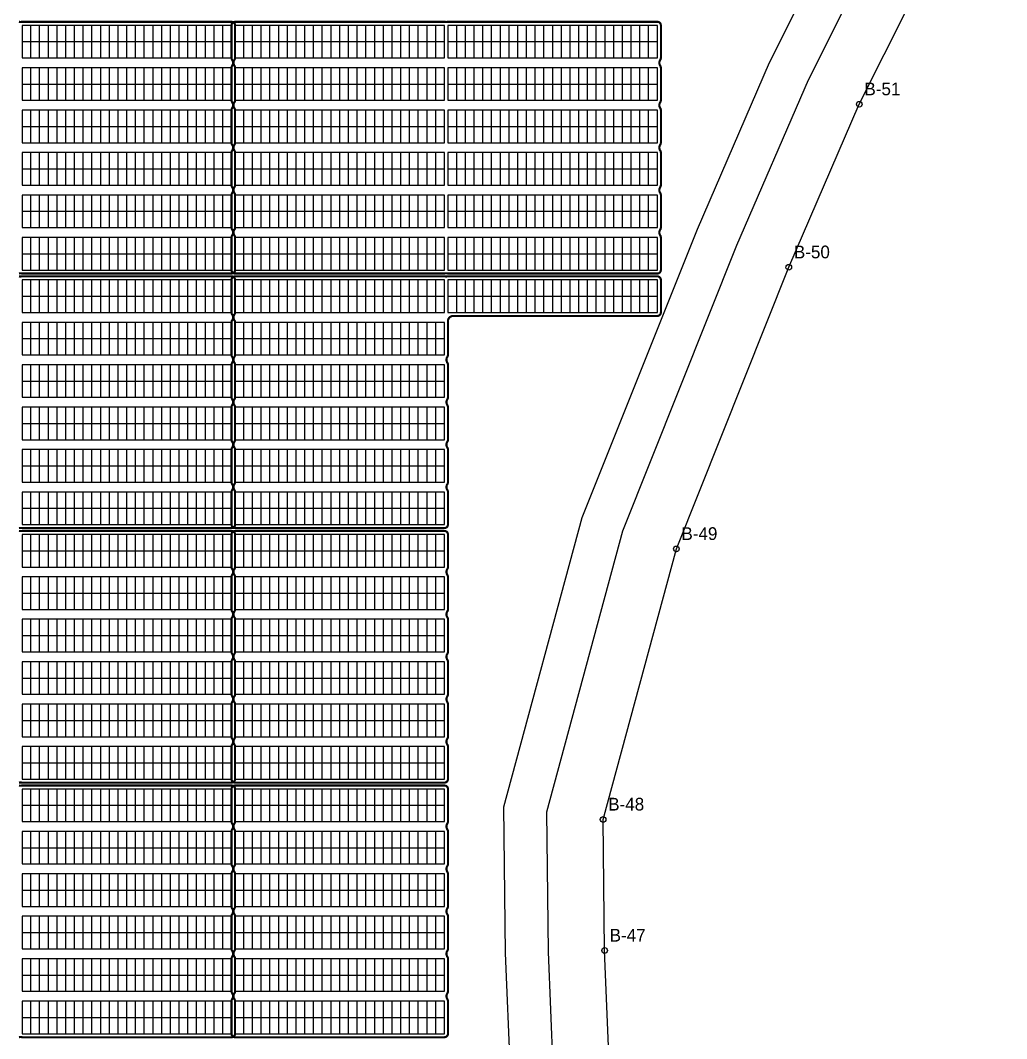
# Model space of a CAD drawing. Header units: metres. Extents: x 534950 to 535747, y 2266404 to 2267123.
# Drawn here: x 535087.8 to 535227.2, y 2266860.9 to 2267004.9 of the extents above; entities that cross this region are included whole.
import ezdxf
from ezdxf.enums import TextEntityAlignment as Align

# ---------------------------------------------------------------- set-up
doc = ezdxf.new("R2010")
doc.units = ezdxf.units.M
for name, color, linetype in [('BOUNDARY', 7, 'Continuous'), ('BOUNDARY_POINTS', 7, 'Continuous'), ('GROUP_BOUNDARY', 1, 'Continuous'), ('MODULES', 5, 'Continuous'), ('PV_TABLES', 3, 'Continuous'), ('SERVICE_ROAD', 1, 'Continuous')]:
    doc.layers.add(name, color=color, linetype=linetype)

# ---------------------------------------------------------------- blocks, each defined once
blk = doc.blocks.new('PV_TABLE_2x24')
at = {"layer": 'MODULES'}
for p, q in [((1.23333, 0), (1.23333, 4.6)), ((2.46666, 0), (2.46666, 4.6)), ((3.69999, 0), (3.69999, 4.6)), ((4.93332, 0), (4.93332, 4.6)), ((6.16665, 0), (6.16665, 4.6)), ((7.39998, 0), (7.39998, 4.6)), ((8.63331, 0), (8.63331, 4.6)), ((9.86664, 0), (9.86664, 4.6)), ((11.09997, 0), (11.09997, 4.6)), ((12.3333, 0), (12.3333, 4.6)), ((13.56663, 0), (13.56663, 4.6)), ((14.79996, 0), (14.79996, 4.6)), ((16.03329, 0), (16.03329, 4.6)), ((17.26662, 0), (17.26662, 4.6)), ((18.49995, 0), (18.49995, 4.6)), ((19.73328, 0), (19.73328, 4.6)), ((20.96661, 0), (20.96661, 4.6)), ((22.19994, 0), (22.19994, 4.6)), ((23.43327, 0), (23.43327, 4.6)), ((24.6666, 0), (24.6666, 4.6)), ((25.89993, 0), (25.89993, 4.6)), ((27.13326, 0), (27.13326, 4.6)), ((28.36659, 0), (28.36659, 4.6)), ((0, 2.3), (29.59992, 2.3))]:
    blk.add_line(p, q, dxfattribs=at)
blk.add_lwpolyline([(0, 0), (29.59992, 0), (29.59992, 4.6), (0, 4.6)], close=True, dxfattribs=at)

msp = doc.modelspace()

# ---------------------------------------------------------------- linework, layer by layer
at = {"layer": 'BOUNDARY'}
msp.add_lwpolyline([(535171.02, 2266857.58), (535170.38, 2266873.39), (535170.17, 2266891.92), (535180.52, 2266930.18), (535196.42, 2266970.01), (535206.39, 2266993.07), (535220.44, 2267021.14), (535227.21, 2267038.07), (535216.62, 2267041.46), (535216.62, 2267041.46), (535188.94, 2267048.54), (535136.41, 2267068.62), (535121.85, 2267072.27), (534989.23, 2267105.04), (534976, 2267110.42), (534950.65, 2267117.49), (534956.61, 2267067.59), (534962.66, 2267050.31), (534981.77, 2267005.52), (535001.41, 2266991.8), (535015.83, 2266977.67), (535016.97, 2266965.03), (535020.51, 2266902.35), (535022.57, 2266852.77)], dxfattribs=at)
at = {"layer": 'BOUNDARY_POINTS'}
for centre in [(535206.39, 2266993.07), (535196.42, 2266970.01), (535180.52, 2266930.18), (535170.17, 2266891.92), (535170.38, 2266873.39)]:
    msp.add_circle(centre, 0.4, dxfattribs=at)
at = {"layer": 'GROUP_BOUNDARY', "color": 5, "lineweight": 211, "true_color": 0x006ef0, "const_width": 0.3}
for points in [[(535087.58, 2267004.72), (535087.66, 2267004.71), (535087.68, 2267004.71), (535087.75, 2267004.7), (535087.83, 2267004.7), (535087.9, 2267004.71), (535087.99, 2267004.72), (535088.05, 2267004.72), (535117.62, 2267004.72), (535117.68, 2267004.72), (535117.73, 2267004.71), (535117.78, 2267004.7), (535117.83, 2267004.68), (535117.87, 2267004.66), (535117.91, 2267004.64), (535117.95, 2267004.61), (535117.99, 2267004.58), (535118.02, 2267004.54), (535118.05, 2267004.5), (535118.08, 2267004.46), (535118.1, 2267004.41), (535118.11, 2267004.37), (535118.13, 2267004.32), (535118.13, 2267004.27), (535118.14, 2267004.2), (535118.14, 2266999.64), (535118.13, 2266999.57), (535118.13, 2266999.53), (535118.11, 2266999.48), (535118.1, 2266999.43), (535118.08, 2266999.39), (535118.04, 2266999.32), (535118.03, 2266999.31), (535117.99, 2266999.24), (535117.96, 2266999.17), (535117.94, 2266999.1), (535117.93, 2266999.03), (535117.92, 2266998.96), (535117.92, 2266998.88), (535117.93, 2266998.81), (535117.94, 2266998.74), (535117.97, 2266998.67), (535117.99, 2266998.6), (535118.03, 2266998.53), (535118.08, 2266998.46), (535118.1, 2266998.41), (535118.11, 2266998.37), (535118.13, 2266998.32), (535118.13, 2266998.27), (535118.14, 2266998.2), (535118.14, 2266993.64), (535118.13, 2266993.57), (535118.13, 2266993.53), (535118.11, 2266993.48), (535118.1, 2266993.43), (535118.08, 2266993.39), (535118.04, 2266993.32), (535118.03, 2266993.31), (535117.99, 2266993.24), (535117.96, 2266993.17), (535117.94, 2266993.1), (535117.93, 2266993.03), (535117.92, 2266992.96), (535117.92, 2266992.88), (535117.93, 2266992.81), (535117.94, 2266992.74), (535117.97, 2266992.67), (535117.99, 2266992.6), (535118.03, 2266992.53), (535118.08, 2266992.46), (535118.1, 2266992.41), (535118.11, 2266992.37), (535118.13, 2266992.32), (535118.13, 2266992.27), (535118.14, 2266992.2), (535118.14, 2266987.64), (535118.13, 2266987.57), (535118.13, 2266987.53), (535118.11, 2266987.48), (535118.1, 2266987.43), (535118.08, 2266987.39), (535118.04, 2266987.32), (535118.03, 2266987.31), (535117.99, 2266987.24), (535117.96, 2266987.17), (535117.94, 2266987.1), (535117.93, 2266987.03), (535117.92, 2266986.96), (535117.92, 2266986.88), (535117.93, 2266986.81), (535117.94, 2266986.74), (535117.97, 2266986.67), (535117.99, 2266986.6), (535118.03, 2266986.53), (535118.08, 2266986.46), (535118.1, 2266986.41), (535118.11, 2266986.37), (535118.13, 2266986.32), (535118.13, 2266986.27), (535118.14, 2266986.2), (535118.14, 2266981.64), (535118.13, 2266981.57), (535118.13, 2266981.53), (535118.11, 2266981.48), (535118.1, 2266981.43), (535118.08, 2266981.39), (535118.04, 2266981.32), (535118.03, 2266981.31), (535117.99, 2266981.24), (535117.96, 2266981.17), (535117.94, 2266981.1), (535117.93, 2266981.03), (535117.92, 2266980.96), (535117.92, 2266980.88), (535117.93, 2266980.81), (535117.94, 2266980.74), (535117.97, 2266980.67), (535117.99, 2266980.6), (535118.03, 2266980.53), (535118.08, 2266980.46), (535118.1, 2266980.41), (535118.11, 2266980.37), (535118.13, 2266980.32), (535118.13, 2266980.27), (535118.14, 2266980.2), (535118.14, 2266975.64), (535118.13, 2266975.57), (535118.13, 2266975.53), (535118.11, 2266975.48), (535118.1, 2266975.43), (535118.08, 2266975.39), (535118.04, 2266975.32), (535118.03, 2266975.31), (535117.99, 2266975.24), (535117.96, 2266975.17), (535117.94, 2266975.1), (535117.93, 2266975.03), (535117.92, 2266974.96), (535117.92, 2266974.88), (535117.93, 2266974.81), (535117.94, 2266974.74), (535117.97, 2266974.67), (535117.99, 2266974.6), (535118.03, 2266974.53), (535118.08, 2266974.46), (535118.1, 2266974.41), (535118.11, 2266974.37), (535118.13, 2266974.32), (535118.13, 2266974.27), (535118.14, 2266974.2), (535118.14, 2266969.64), (535118.13, 2266969.57), (535118.13, 2266969.53), (535118.11, 2266969.48), (535118.1, 2266969.43), (535118.08, 2266969.39), (535118.05, 2266969.35), (535118.02, 2266969.31), (535117.99, 2266969.27), (535117.95, 2266969.24), (535117.91, 2266969.21), (535117.87, 2266969.18), (535117.83, 2266969.16), (535117.78, 2266969.15), (535117.73, 2266969.13), (535117.68, 2266969.13), (535117.62, 2266969.12), (535088.05, 2266969.12), (535087.99, 2266969.13), (535087.91, 2266969.14), (535087.89, 2266969.14), (535087.82, 2266969.15), (535087.75, 2266969.15), (535087.67, 2266969.14), (535087.58, 2266969.13)], [(535087.58, 2266968.72), (535087.66, 2266968.71), (535087.68, 2266968.71), (535087.75, 2266968.7), (535087.83, 2266968.7), (535087.9, 2266968.71), (535087.99, 2266968.72), (535088.05, 2266968.72), (535117.62, 2266968.72), (535117.68, 2266968.72), (535117.73, 2266968.71), (535117.78, 2266968.7), (535117.83, 2266968.68), (535117.87, 2266968.66), (535117.91, 2266968.64), (535117.95, 2266968.61), (535117.99, 2266968.58), (535118.02, 2266968.54), (535118.05, 2266968.5), (535118.08, 2266968.46), (535118.1, 2266968.41), (535118.11, 2266968.37), (535118.13, 2266968.32), (535118.13, 2266968.27), (535118.14, 2266968.2), (535118.14, 2266963.64), (535118.13, 2266963.57), (535118.13, 2266963.53), (535118.11, 2266963.48), (535118.1, 2266963.43), (535118.08, 2266963.39), (535118.04, 2266963.32), (535118.03, 2266963.31), (535117.99, 2266963.24), (535117.96, 2266963.17), (535117.94, 2266963.1), (535117.93, 2266963.03), (535117.92, 2266962.96), (535117.92, 2266962.88), (535117.93, 2266962.81), (535117.94, 2266962.74), (535117.97, 2266962.67), (535117.99, 2266962.6), (535118.03, 2266962.53), (535118.08, 2266962.46), (535118.1, 2266962.41), (535118.11, 2266962.37), (535118.13, 2266962.32), (535118.13, 2266962.27), (535118.14, 2266962.2), (535118.14, 2266957.64), (535118.13, 2266957.57), (535118.13, 2266957.53), (535118.11, 2266957.48), (535118.1, 2266957.43), (535118.08, 2266957.39), (535118.04, 2266957.32), (535118.03, 2266957.31), (535117.99, 2266957.24), (535117.96, 2266957.17), (535117.94, 2266957.1), (535117.93, 2266957.03), (535117.92, 2266956.96), (535117.92, 2266956.88), (535117.93, 2266956.81), (535117.94, 2266956.74), (535117.97, 2266956.67), (535117.99, 2266956.6), (535118.03, 2266956.53), (535118.08, 2266956.46), (535118.1, 2266956.41), (535118.11, 2266956.37), (535118.13, 2266956.32), (535118.13, 2266956.27), (535118.14, 2266956.2), (535118.14, 2266951.64), (535118.13, 2266951.57), (535118.13, 2266951.53), (535118.11, 2266951.48), (535118.1, 2266951.43), (535118.08, 2266951.39), (535118.04, 2266951.32), (535118.03, 2266951.31), (535117.99, 2266951.24), (535117.96, 2266951.17), (535117.94, 2266951.1), (535117.93, 2266951.03), (535117.92, 2266950.96), (535117.92, 2266950.88), (535117.93, 2266950.81), (535117.94, 2266950.74), (535117.97, 2266950.67), (535117.99, 2266950.6), (535118.03, 2266950.53), (535118.08, 2266950.46), (535118.1, 2266950.41), (535118.11, 2266950.37), (535118.13, 2266950.32), (535118.13, 2266950.27), (535118.14, 2266950.2), (535118.14, 2266945.64), (535118.13, 2266945.57), (535118.13, 2266945.53), (535118.11, 2266945.48), (535118.1, 2266945.43), (535118.08, 2266945.39), (535118.04, 2266945.32), (535118.03, 2266945.31), (535117.99, 2266945.24), (535117.96, 2266945.17), (535117.94, 2266945.1), (535117.93, 2266945.03), (535117.92, 2266944.96), (535117.92, 2266944.88), (535117.93, 2266944.81), (535117.94, 2266944.74), (535117.97, 2266944.67), (535117.99, 2266944.6), (535118.03, 2266944.53), (535118.08, 2266944.46), (535118.1, 2266944.41), (535118.11, 2266944.37), (535118.13, 2266944.32), (535118.13, 2266944.27), (535118.14, 2266944.2), (535118.14, 2266939.64), (535118.13, 2266939.57), (535118.13, 2266939.53), (535118.11, 2266939.48), (535118.1, 2266939.43), (535118.08, 2266939.39), (535118.04, 2266939.32), (535118.03, 2266939.31), (535117.99, 2266939.24), (535117.96, 2266939.17), (535117.94, 2266939.1), (535117.93, 2266939.03), (535117.92, 2266938.96), (535117.92, 2266938.88), (535117.93, 2266938.81), (535117.94, 2266938.74), (535117.97, 2266938.67), (535117.99, 2266938.6), (535118.03, 2266938.53), (535118.08, 2266938.46), (535118.1, 2266938.41), (535118.11, 2266938.37), (535118.13, 2266938.32), (535118.13, 2266938.27), (535118.14, 2266938.2), (535118.14, 2266933.64), (535118.13, 2266933.57), (535118.13, 2266933.53), (535118.11, 2266933.48), (535118.1, 2266933.43), (535118.08, 2266933.39), (535118.05, 2266933.35), (535118.02, 2266933.31), (535117.99, 2266933.27), (535117.95, 2266933.24), (535117.91, 2266933.21), (535117.87, 2266933.18), (535117.83, 2266933.16), (535117.78, 2266933.15), (535117.73, 2266933.13), (535117.68, 2266933.13), (535117.62, 2266933.12), (535088.05, 2266933.12), (535087.99, 2266933.13), (535087.91, 2266933.14), (535087.89, 2266933.14), (535087.82, 2266933.15), (535087.75, 2266933.15), (535087.67, 2266933.14), (535087.58, 2266933.13)], [(535087.58, 2266932.72), (535087.66, 2266932.71), (535087.68, 2266932.71), (535087.75, 2266932.7), (535087.83, 2266932.7), (535087.9, 2266932.71), (535087.99, 2266932.72), (535088.05, 2266932.72), (535117.62, 2266932.72), (535117.68, 2266932.72), (535117.73, 2266932.71), (535117.78, 2266932.7), (535117.83, 2266932.68), (535117.87, 2266932.66), (535117.91, 2266932.64), (535117.95, 2266932.61), (535117.99, 2266932.58), (535118.02, 2266932.54), (535118.05, 2266932.5), (535118.08, 2266932.46), (535118.1, 2266932.41), (535118.11, 2266932.37), (535118.13, 2266932.32), (535118.13, 2266932.27), (535118.14, 2266932.2), (535118.14, 2266927.64), (535118.13, 2266927.57), (535118.13, 2266927.53), (535118.11, 2266927.48), (535118.1, 2266927.43), (535118.08, 2266927.39), (535118.04, 2266927.32), (535118.03, 2266927.31), (535117.99, 2266927.24), (535117.96, 2266927.17), (535117.94, 2266927.1), (535117.93, 2266927.03), (535117.92, 2266926.96), (535117.92, 2266926.88), (535117.93, 2266926.81), (535117.94, 2266926.74), (535117.97, 2266926.67), (535117.99, 2266926.6), (535118.03, 2266926.53), (535118.08, 2266926.46), (535118.1, 2266926.41), (535118.11, 2266926.37), (535118.13, 2266926.32), (535118.13, 2266926.27), (535118.14, 2266926.2), (535118.14, 2266921.64), (535118.13, 2266921.57), (535118.13, 2266921.53), (535118.11, 2266921.48), (535118.1, 2266921.43), (535118.08, 2266921.39), (535118.04, 2266921.32), (535118.03, 2266921.31), (535117.99, 2266921.24), (535117.96, 2266921.17), (535117.94, 2266921.1), (535117.93, 2266921.03), (535117.92, 2266920.96), (535117.92, 2266920.88), (535117.93, 2266920.81), (535117.94, 2266920.74), (535117.97, 2266920.67), (535117.99, 2266920.6), (535118.03, 2266920.53), (535118.08, 2266920.46), (535118.1, 2266920.41), (535118.11, 2266920.37), (535118.13, 2266920.32), (535118.13, 2266920.27), (535118.14, 2266920.2), (535118.14, 2266915.64), (535118.13, 2266915.57), (535118.13, 2266915.53), (535118.11, 2266915.48), (535118.1, 2266915.43), (535118.08, 2266915.39), (535118.04, 2266915.32), (535118.03, 2266915.31), (535117.99, 2266915.24), (535117.96, 2266915.17), (535117.94, 2266915.1), (535117.93, 2266915.03), (535117.92, 2266914.96), (535117.92, 2266914.88), (535117.93, 2266914.81), (535117.94, 2266914.74), (535117.97, 2266914.67), (535117.99, 2266914.6), (535118.03, 2266914.53), (535118.08, 2266914.46), (535118.1, 2266914.41), (535118.11, 2266914.37), (535118.13, 2266914.32), (535118.13, 2266914.27), (535118.14, 2266914.2), (535118.14, 2266909.64), (535118.13, 2266909.57), (535118.13, 2266909.53), (535118.11, 2266909.48), (535118.1, 2266909.43), (535118.08, 2266909.39), (535118.04, 2266909.32), (535118.03, 2266909.31), (535117.99, 2266909.24), (535117.96, 2266909.17), (535117.94, 2266909.1), (535117.93, 2266909.03), (535117.92, 2266908.96), (535117.92, 2266908.88), (535117.93, 2266908.81), (535117.94, 2266908.74), (535117.97, 2266908.67), (535117.99, 2266908.6), (535118.03, 2266908.53), (535118.08, 2266908.46), (535118.1, 2266908.41), (535118.11, 2266908.37), (535118.13, 2266908.32), (535118.13, 2266908.27), (535118.14, 2266908.2), (535118.14, 2266903.64), (535118.13, 2266903.57), (535118.13, 2266903.53), (535118.11, 2266903.48), (535118.1, 2266903.43), (535118.08, 2266903.39), (535118.04, 2266903.32), (535118.03, 2266903.31), (535117.99, 2266903.24), (535117.96, 2266903.17), (535117.94, 2266903.1), (535117.93, 2266903.03), (535117.92, 2266902.96), (535117.92, 2266902.88), (535117.93, 2266902.81), (535117.94, 2266902.74), (535117.97, 2266902.67), (535117.99, 2266902.6), (535118.03, 2266902.53), (535118.08, 2266902.46), (535118.1, 2266902.41), (535118.11, 2266902.37), (535118.13, 2266902.32), (535118.13, 2266902.27), (535118.14, 2266902.2), (535118.14, 2266897.64), (535118.13, 2266897.57), (535118.13, 2266897.53), (535118.11, 2266897.48), (535118.1, 2266897.43), (535118.08, 2266897.39), (535118.05, 2266897.35), (535118.02, 2266897.31), (535117.99, 2266897.27), (535117.95, 2266897.24), (535117.91, 2266897.21), (535117.87, 2266897.18), (535117.83, 2266897.16), (535117.78, 2266897.15), (535117.73, 2266897.13), (535117.68, 2266897.13), (535117.62, 2266897.12), (535088.05, 2266897.12), (535087.99, 2266897.13), (535087.91, 2266897.14), (535087.89, 2266897.14), (535087.82, 2266897.15), (535087.75, 2266897.15), (535087.67, 2266897.14), (535087.58, 2266897.13)], [(535087.58, 2266896.72), (535087.66, 2266896.71), (535087.68, 2266896.71), (535087.75, 2266896.7), (535087.83, 2266896.7), (535087.9, 2266896.71), (535087.99, 2266896.72), (535088.05, 2266896.72), (535117.62, 2266896.72), (535117.68, 2266896.72), (535117.73, 2266896.71), (535117.78, 2266896.7), (535117.83, 2266896.68), (535117.87, 2266896.66), (535117.91, 2266896.64), (535117.95, 2266896.61), (535117.99, 2266896.58), (535118.02, 2266896.54), (535118.05, 2266896.5), (535118.08, 2266896.46), (535118.1, 2266896.41), (535118.11, 2266896.37), (535118.13, 2266896.32), (535118.13, 2266896.27), (535118.14, 2266896.2), (535118.14, 2266891.64), (535118.13, 2266891.57), (535118.13, 2266891.53), (535118.11, 2266891.48), (535118.1, 2266891.43), (535118.08, 2266891.39), (535118.04, 2266891.32), (535118.03, 2266891.31), (535117.99, 2266891.24), (535117.96, 2266891.17), (535117.94, 2266891.1), (535117.93, 2266891.03), (535117.92, 2266890.96), (535117.92, 2266890.88), (535117.93, 2266890.81), (535117.94, 2266890.74), (535117.97, 2266890.67), (535117.99, 2266890.6), (535118.03, 2266890.53), (535118.08, 2266890.46), (535118.1, 2266890.41), (535118.11, 2266890.37), (535118.13, 2266890.32), (535118.13, 2266890.27), (535118.14, 2266890.2), (535118.14, 2266885.64), (535118.13, 2266885.57), (535118.13, 2266885.53), (535118.11, 2266885.48), (535118.1, 2266885.43), (535118.08, 2266885.39), (535118.04, 2266885.32), (535118.03, 2266885.31), (535117.99, 2266885.24), (535117.96, 2266885.17), (535117.94, 2266885.1), (535117.93, 2266885.03), (535117.92, 2266884.96), (535117.92, 2266884.88), (535117.93, 2266884.81), (535117.94, 2266884.74), (535117.97, 2266884.67), (535117.99, 2266884.6), (535118.03, 2266884.53), (535118.08, 2266884.46), (535118.1, 2266884.41), (535118.11, 2266884.37), (535118.13, 2266884.32), (535118.13, 2266884.27), (535118.14, 2266884.2), (535118.14, 2266879.64), (535118.13, 2266879.57), (535118.13, 2266879.53), (535118.11, 2266879.48), (535118.1, 2266879.43), (535118.08, 2266879.39), (535118.04, 2266879.32), (535118.03, 2266879.31), (535117.99, 2266879.24), (535117.96, 2266879.17), (535117.94, 2266879.1), (535117.93, 2266879.03), (535117.92, 2266878.96), (535117.92, 2266878.88), (535117.93, 2266878.81), (535117.94, 2266878.74), (535117.97, 2266878.67), (535117.99, 2266878.6), (535118.03, 2266878.53), (535118.08, 2266878.46), (535118.1, 2266878.41), (535118.11, 2266878.37), (535118.13, 2266878.32), (535118.13, 2266878.27), (535118.14, 2266878.2), (535118.14, 2266873.64), (535118.13, 2266873.57), (535118.13, 2266873.53), (535118.11, 2266873.48), (535118.1, 2266873.43), (535118.08, 2266873.39), (535118.04, 2266873.32), (535118.03, 2266873.31), (535117.99, 2266873.24), (535117.96, 2266873.17), (535117.94, 2266873.1), (535117.93, 2266873.03), (535117.92, 2266872.96), (535117.92, 2266872.88), (535117.93, 2266872.81), (535117.94, 2266872.74), (535117.97, 2266872.67), (535117.99, 2266872.6), (535118.03, 2266872.53), (535118.08, 2266872.46), (535118.1, 2266872.41), (535118.11, 2266872.37), (535118.13, 2266872.32), (535118.13, 2266872.27), (535118.14, 2266872.2), (535118.14, 2266867.64), (535118.13, 2266867.57), (535118.13, 2266867.53), (535118.11, 2266867.48), (535118.1, 2266867.43), (535118.08, 2266867.39), (535118.04, 2266867.32), (535118.03, 2266867.31), (535117.99, 2266867.24), (535117.96, 2266867.17), (535117.94, 2266867.1), (535117.93, 2266867.03), (535117.92, 2266866.96), (535117.92, 2266866.88), (535117.93, 2266866.81), (535117.94, 2266866.74), (535117.97, 2266866.67), (535117.99, 2266866.6), (535118.03, 2266866.53), (535118.08, 2266866.46), (535118.1, 2266866.41), (535118.11, 2266866.37), (535118.13, 2266866.32), (535118.13, 2266866.27), (535118.14, 2266866.2), (535118.14, 2266861.64), (535118.13, 2266861.57), (535118.13, 2266861.53), (535118.11, 2266861.48), (535118.1, 2266861.43), (535118.08, 2266861.39), (535118.05, 2266861.35), (535118.02, 2266861.31), (535117.99, 2266861.27), (535117.95, 2266861.24), (535117.91, 2266861.21), (535117.87, 2266861.18), (535117.83, 2266861.16), (535117.78, 2266861.15), (535117.73, 2266861.13), (535117.68, 2266861.13), (535117.62, 2266861.12), (535088.05, 2266861.12), (535087.99, 2266861.13), (535087.91, 2266861.14), (535087.89, 2266861.14), (535087.82, 2266861.15), (535087.75, 2266861.15), (535087.67, 2266861.14), (535087.58, 2266861.13)]]:
    msp.add_lwpolyline(points, dxfattribs=at)
at = {"layer": 'GROUP_BOUNDARY', "color": 1, "lineweight": 211, "true_color": 0xdc143c, "const_width": 0.3}
for points in [[(535117.74, 2266974.54), (535117.78, 2266974.6), (535117.81, 2266974.67), (535117.83, 2266974.74), (535117.84, 2266974.81), (535117.85, 2266974.89), (535117.85, 2266974.96), (535117.84, 2266975.03), (535117.83, 2266975.11), (535117.81, 2266975.18), (535117.78, 2266975.24), (535117.74, 2266975.31), (535117.74, 2266975.32), (535117.7, 2266975.39), (535117.67, 2266975.43), (535117.66, 2266975.48), (535117.65, 2266975.53), (535117.64, 2266975.57), (535117.64, 2266975.64), (535117.64, 2266980.2), (535117.64, 2266980.27), (535117.65, 2266980.32), (535117.66, 2266980.37), (535117.67, 2266980.41), (535117.7, 2266980.46), (535117.74, 2266980.53), (535117.74, 2266980.54), (535117.78, 2266980.6), (535117.81, 2266980.67), (535117.83, 2266980.74), (535117.84, 2266980.81), (535117.85, 2266980.89), (535117.85, 2266980.96), (535117.84, 2266981.04), (535117.83, 2266981.11), (535117.81, 2266981.18), (535117.78, 2266981.25), (535117.74, 2266981.31), (535117.69, 2266981.39), (535117.67, 2266981.43), (535117.66, 2266981.48), (535117.65, 2266981.53), (535117.64, 2266981.57), (535117.64, 2266981.64), (535117.64, 2266986.2), (535117.64, 2266986.27), (535117.65, 2266986.32), (535117.66, 2266986.37), (535117.67, 2266986.41), (535117.7, 2266986.46), (535117.74, 2266986.53), (535117.74, 2266986.54), (535117.78, 2266986.6), (535117.81, 2266986.67), (535117.83, 2266986.74), (535117.84, 2266986.81), (535117.85, 2266986.89), (535117.85, 2266986.96), (535117.84, 2266987.04), (535117.83, 2266987.11), (535117.81, 2266987.18), (535117.78, 2266987.25), (535117.74, 2266987.31), (535117.69, 2266987.39), (535117.67, 2266987.43), (535117.66, 2266987.48), (535117.65, 2266987.53), (535117.64, 2266987.57), (535117.64, 2266987.64), (535117.64, 2266992.2), (535117.64, 2266992.27), (535117.65, 2266992.32), (535117.66, 2266992.37), (535117.67, 2266992.41), (535117.7, 2266992.46), (535117.74, 2266992.53), (535117.74, 2266992.54), (535117.78, 2266992.6), (535117.81, 2266992.67), (535117.83, 2266992.74), (535117.84, 2266992.81), (535117.85, 2266992.89), (535117.85, 2266992.96), (535117.84, 2266993.04), (535117.83, 2266993.11), (535117.81, 2266993.18), (535117.78, 2266993.25), (535117.74, 2266993.31), (535117.69, 2266993.39), (535117.67, 2266993.43), (535117.66, 2266993.48), (535117.65, 2266993.53), (535117.64, 2266993.57), (535117.64, 2266993.64), (535117.64, 2266998.2), (535117.64, 2266998.27), (535117.65, 2266998.32), (535117.66, 2266998.37), (535117.67, 2266998.41), (535117.7, 2266998.46), (535117.74, 2266998.53), (535117.74, 2266998.54), (535117.78, 2266998.6), (535117.81, 2266998.67), (535117.83, 2266998.74), (535117.84, 2266998.81), (535117.85, 2266998.89), (535117.85, 2266998.96), (535117.84, 2266999.04), (535117.83, 2266999.11), (535117.81, 2266999.18), (535117.78, 2266999.25), (535117.74, 2266999.31), (535117.69, 2266999.39), (535117.67, 2266999.43), (535117.66, 2266999.48), (535117.65, 2266999.53), (535117.64, 2266999.57), (535117.64, 2266999.64), (535117.64, 2267004.2), (535117.64, 2267004.27), (535117.65, 2267004.32), (535117.66, 2267004.37), (535117.67, 2267004.41), (535117.7, 2267004.46), (535117.72, 2267004.5), (535117.75, 2267004.54), (535117.78, 2267004.58), (535117.82, 2267004.61), (535117.86, 2267004.64), (535117.9, 2267004.66), (535117.94, 2267004.68), (535117.99, 2267004.7), (535118.04, 2267004.71), (535118.09, 2267004.72), (535118.15, 2267004.72), (535147.72, 2267004.72), (535147.78, 2267004.72), (535147.86, 2267004.71), (535147.88, 2267004.71), (535147.95, 2267004.7), (535148.03, 2267004.7), (535148.1, 2267004.71), (535148.19, 2267004.72), (535148.25, 2267004.72), (535177.82, 2267004.72), (535177.88, 2267004.72), (535177.93, 2267004.71), (535177.98, 2267004.7), (535178.03, 2267004.68), (535178.07, 2267004.66), (535178.11, 2267004.64), (535178.15, 2267004.61), (535178.19, 2267004.58), (535178.22, 2267004.54), (535178.25, 2267004.5), (535178.28, 2267004.46), (535178.3, 2267004.41), (535178.31, 2267004.37), (535178.32, 2267004.32), (535178.33, 2267004.27), (535178.34, 2267004.2), (535178.34, 2266999.64), (535178.33, 2266999.57), (535178.32, 2266999.53), (535178.31, 2266999.48), (535178.3, 2266999.43), (535178.28, 2266999.39), (535178.23, 2266999.32), (535178.23, 2266999.31), (535178.19, 2266999.24), (535178.16, 2266999.17), (535178.14, 2266999.1), (535178.13, 2266999.03), (535178.12, 2266998.96), (535178.12, 2266998.88), (535178.13, 2266998.81), (535178.14, 2266998.74), (535178.17, 2266998.67), (535178.19, 2266998.6), (535178.23, 2266998.53), (535178.28, 2266998.46), (535178.3, 2266998.41), (535178.31, 2266998.37), (535178.32, 2266998.32), (535178.33, 2266998.27), (535178.34, 2266998.2), (535178.34, 2266993.64), (535178.33, 2266993.57), (535178.32, 2266993.53), (535178.31, 2266993.48), (535178.3, 2266993.43), (535178.28, 2266993.39), (535178.23, 2266993.32), (535178.23, 2266993.31), (535178.19, 2266993.24), (535178.16, 2266993.17), (535178.14, 2266993.1), (535178.13, 2266993.03), (535178.12, 2266992.96), (535178.12, 2266992.88), (535178.13, 2266992.81), (535178.14, 2266992.74), (535178.17, 2266992.67), (535178.19, 2266992.6), (535178.23, 2266992.53), (535178.28, 2266992.46), (535178.3, 2266992.41), (535178.31, 2266992.37), (535178.32, 2266992.32), (535178.33, 2266992.27), (535178.34, 2266992.2), (535178.34, 2266987.64), (535178.33, 2266987.57), (535178.32, 2266987.53), (535178.31, 2266987.48), (535178.3, 2266987.43), (535178.28, 2266987.39), (535178.23, 2266987.32), (535178.23, 2266987.31), (535178.19, 2266987.24), (535178.16, 2266987.17), (535178.14, 2266987.1), (535178.13, 2266987.03), (535178.12, 2266986.96), (535178.12, 2266986.88), (535178.13, 2266986.81), (535178.14, 2266986.74), (535178.17, 2266986.67), (535178.19, 2266986.6), (535178.23, 2266986.53), (535178.28, 2266986.46), (535178.3, 2266986.41), (535178.31, 2266986.37), (535178.32, 2266986.32), (535178.33, 2266986.27), (535178.34, 2266986.2), (535178.34, 2266981.64), (535178.33, 2266981.57), (535178.32, 2266981.53), (535178.31, 2266981.48), (535178.3, 2266981.43), (535178.28, 2266981.39), (535178.23, 2266981.32), (535178.23, 2266981.31), (535178.19, 2266981.24), (535178.16, 2266981.17), (535178.14, 2266981.1), (535178.13, 2266981.03), (535178.12, 2266980.96), (535178.12, 2266980.88), (535178.13, 2266980.81), (535178.14, 2266980.74), (535178.17, 2266980.67), (535178.19, 2266980.6), (535178.23, 2266980.53), (535178.28, 2266980.46), (535178.3, 2266980.41), (535178.31, 2266980.37), (535178.32, 2266980.32), (535178.33, 2266980.27), (535178.34, 2266980.2), (535178.34, 2266975.64), (535178.33, 2266975.57), (535178.32, 2266975.53), (535178.31, 2266975.48), (535178.3, 2266975.43), (535178.28, 2266975.39), (535178.23, 2266975.32), (535178.23, 2266975.31), (535178.19, 2266975.24), (535178.16, 2266975.17), (535178.14, 2266975.1), (535178.13, 2266975.03), (535178.12, 2266974.96), (535178.12, 2266974.88), (535178.13, 2266974.81), (535178.14, 2266974.74), (535178.17, 2266974.67), (535178.19, 2266974.6), (535178.23, 2266974.53), (535178.28, 2266974.46), (535178.3, 2266974.41), (535178.31, 2266974.37), (535178.32, 2266974.32), (535178.33, 2266974.27), (535178.34, 2266974.2), (535178.34, 2266969.64), (535178.33, 2266969.57), (535178.32, 2266969.53), (535178.31, 2266969.48), (535178.3, 2266969.43), (535178.28, 2266969.39), (535178.25, 2266969.35), (535178.22, 2266969.31), (535178.19, 2266969.27), (535178.15, 2266969.24), (535178.11, 2266969.21), (535178.07, 2266969.18), (535178.03, 2266969.16), (535177.98, 2266969.15), (535177.93, 2266969.13), (535177.88, 2266969.13), (535177.82, 2266969.12), (535148.25, 2266969.12), (535148.19, 2266969.13), (535148.11, 2266969.14), (535148.09, 2266969.14), (535148.02, 2266969.15), (535147.95, 2266969.15), (535147.87, 2266969.14), (535147.78, 2266969.13), (535147.72, 2266969.12), (535118.15, 2266969.12), (535118.09, 2266969.13), (535118.04, 2266969.13), (535117.99, 2266969.15), (535117.94, 2266969.16), (535117.9, 2266969.18), (535117.86, 2266969.21), (535117.82, 2266969.24), (535117.78, 2266969.27), (535117.75, 2266969.31), (535117.72, 2266969.35), (535117.7, 2266969.39), (535117.67, 2266969.43), (535117.66, 2266969.48), (535117.65, 2266969.53), (535117.64, 2266969.57), (535117.64, 2266969.64), (535117.64, 2266974.2), (535117.64, 2266974.27), (535117.65, 2266974.32), (535117.66, 2266974.37), (535117.67, 2266974.41), (535117.7, 2266974.46), (535117.74, 2266974.53), (535117.74, 2266974.54)], [(535117.64, 2266938.27), (535117.65, 2266938.32), (535117.66, 2266938.37), (535117.67, 2266938.41), (535117.7, 2266938.46), (535117.74, 2266938.53), (535117.74, 2266938.54), (535117.78, 2266938.6), (535117.81, 2266938.67), (535117.83, 2266938.74), (535117.84, 2266938.81), (535117.85, 2266938.89), (535117.85, 2266938.96), (535117.84, 2266939.04), (535117.83, 2266939.11), (535117.81, 2266939.18), (535117.78, 2266939.25), (535117.74, 2266939.31), (535117.69, 2266939.39), (535117.67, 2266939.43), (535117.66, 2266939.48), (535117.65, 2266939.53), (535117.64, 2266939.57), (535117.64, 2266939.64), (535117.64, 2266944.2), (535117.64, 2266944.27), (535117.65, 2266944.32), (535117.66, 2266944.37), (535117.67, 2266944.41), (535117.7, 2266944.46), (535117.74, 2266944.53), (535117.74, 2266944.54), (535117.78, 2266944.6), (535117.81, 2266944.67), (535117.83, 2266944.74), (535117.84, 2266944.81), (535117.85, 2266944.89), (535117.85, 2266944.96), (535117.84, 2266945.04), (535117.83, 2266945.11), (535117.81, 2266945.18), (535117.78, 2266945.25), (535117.74, 2266945.31), (535117.69, 2266945.39), (535117.67, 2266945.43), (535117.66, 2266945.48), (535117.65, 2266945.53), (535117.64, 2266945.57), (535117.64, 2266945.64), (535117.64, 2266950.2), (535117.64, 2266950.27), (535117.65, 2266950.32), (535117.66, 2266950.37), (535117.67, 2266950.41), (535117.7, 2266950.46), (535117.74, 2266950.53), (535117.74, 2266950.54), (535117.78, 2266950.6), (535117.81, 2266950.67), (535117.83, 2266950.74), (535117.84, 2266950.81), (535117.85, 2266950.89), (535117.85, 2266950.96), (535117.84, 2266951.04), (535117.83, 2266951.11), (535117.81, 2266951.18), (535117.78, 2266951.25), (535117.74, 2266951.31), (535117.69, 2266951.39), (535117.67, 2266951.43), (535117.66, 2266951.48), (535117.65, 2266951.53), (535117.64, 2266951.57), (535117.64, 2266951.64), (535117.64, 2266956.2), (535117.64, 2266956.27), (535117.65, 2266956.32), (535117.66, 2266956.37), (535117.67, 2266956.41), (535117.7, 2266956.46), (535117.74, 2266956.53), (535117.74, 2266956.54), (535117.78, 2266956.6), (535117.81, 2266956.67), (535117.83, 2266956.74), (535117.84, 2266956.81), (535117.85, 2266956.89), (535117.85, 2266956.96), (535117.84, 2266957.04), (535117.83, 2266957.11), (535117.81, 2266957.18), (535117.78, 2266957.25), (535117.74, 2266957.31), (535117.69, 2266957.39), (535117.67, 2266957.43), (535117.66, 2266957.48), (535117.65, 2266957.53), (535117.64, 2266957.57), (535117.64, 2266957.64), (535117.64, 2266962.2), (535117.64, 2266962.27), (535117.65, 2266962.32), (535117.66, 2266962.37), (535117.67, 2266962.41), (535117.7, 2266962.46), (535117.74, 2266962.53), (535117.74, 2266962.54), (535117.78, 2266962.6), (535117.81, 2266962.67), (535117.83, 2266962.74), (535117.84, 2266962.81), (535117.85, 2266962.89), (535117.85, 2266962.96), (535117.84, 2266963.04), (535117.83, 2266963.11), (535117.81, 2266963.18), (535117.78, 2266963.25), (535117.74, 2266963.31), (535117.69, 2266963.39), (535117.67, 2266963.43), (535117.66, 2266963.48), (535117.65, 2266963.53), (535117.64, 2266963.57), (535117.64, 2266963.64), (535117.64, 2266968.2), (535117.64, 2266968.27), (535117.65, 2266968.32), (535117.66, 2266968.37), (535117.67, 2266968.41), (535117.7, 2266968.46), (535117.72, 2266968.5), (535117.75, 2266968.54), (535117.78, 2266968.58), (535117.82, 2266968.61), (535117.86, 2266968.64), (535117.9, 2266968.66), (535117.94, 2266968.68), (535117.99, 2266968.7), (535118.04, 2266968.71), (535118.09, 2266968.72), (535118.15, 2266968.72), (535147.72, 2266968.72), (535147.78, 2266968.72), (535147.86, 2266968.71), (535147.88, 2266968.71), (535147.95, 2266968.7), (535148.03, 2266968.7), (535148.1, 2266968.71), (535148.19, 2266968.72), (535148.25, 2266968.72), (535177.82, 2266968.72), (535177.88, 2266968.72), (535177.93, 2266968.71), (535177.98, 2266968.7), (535178.03, 2266968.68), (535178.07, 2266968.66), (535178.11, 2266968.64), (535178.15, 2266968.61), (535178.19, 2266968.58), (535178.22, 2266968.54), (535178.25, 2266968.5), (535178.28, 2266968.46), (535178.3, 2266968.41), (535178.31, 2266968.37), (535178.32, 2266968.32), (535178.33, 2266968.27), (535178.34, 2266968.2), (535178.34, 2266963.64), (535178.33, 2266963.57), (535178.32, 2266963.53), (535178.31, 2266963.48), (535178.3, 2266963.43), (535178.28, 2266963.39), (535178.25, 2266963.35), (535178.22, 2266963.31), (535178.19, 2266963.27), (535178.15, 2266963.24), (535178.11, 2266963.21), (535178.07, 2266963.18), (535178.03, 2266963.16), (535177.98, 2266963.15), (535177.93, 2266963.13), (535177.88, 2266963.13), (535177.82, 2266963.12), (535148.98, 2266963.12), (535148.9, 2266963.12), (535148.82, 2266963.11), (535148.75, 2266963.09), (535148.68, 2266963.06), (535148.61, 2266963.03), (535148.55, 2266962.99), (535148.49, 2266962.94), (535148.43, 2266962.89), (535148.38, 2266962.83), (535148.34, 2266962.77), (535148.3, 2266962.71), (535148.27, 2266962.64), (535148.25, 2266962.56), (535148.23, 2266962.49), (535148.23, 2266962.41), (535148.23, 2266962.34), (535148.23, 2266962.28), (535148.24, 2266962.2), (535148.24, 2266957.64), (535148.23, 2266957.57), (535148.23, 2266957.53), (535148.21, 2266957.48), (535148.2, 2266957.43), (535148.18, 2266957.39), (535148.14, 2266957.32), (535148.13, 2266957.31), (535148.09, 2266957.24), (535148.06, 2266957.17), (535148.04, 2266957.1), (535148.03, 2266957.03), (535148.02, 2266956.96), (535148.02, 2266956.88), (535148.03, 2266956.81), (535148.04, 2266956.74), (535148.07, 2266956.67), (535148.09, 2266956.6), (535148.13, 2266956.53), (535148.18, 2266956.46), (535148.2, 2266956.41), (535148.21, 2266956.37), (535148.23, 2266956.32), (535148.23, 2266956.27), (535148.24, 2266956.2), (535148.24, 2266951.64), (535148.23, 2266951.57), (535148.23, 2266951.53), (535148.21, 2266951.48), (535148.2, 2266951.43), (535148.18, 2266951.39), (535148.14, 2266951.32), (535148.13, 2266951.31), (535148.09, 2266951.24), (535148.06, 2266951.17), (535148.04, 2266951.1), (535148.03, 2266951.03), (535148.02, 2266950.96), (535148.02, 2266950.88), (535148.03, 2266950.81), (535148.04, 2266950.74), (535148.07, 2266950.67), (535148.09, 2266950.6), (535148.13, 2266950.53), (535148.18, 2266950.46), (535148.2, 2266950.41), (535148.21, 2266950.37), (535148.23, 2266950.32), (535148.23, 2266950.27), (535148.24, 2266950.2), (535148.24, 2266945.64), (535148.23, 2266945.57), (535148.23, 2266945.53), (535148.21, 2266945.48), (535148.2, 2266945.43), (535148.18, 2266945.39), (535148.14, 2266945.32), (535148.13, 2266945.31), (535148.09, 2266945.24), (535148.06, 2266945.17), (535148.04, 2266945.1), (535148.03, 2266945.03), (535148.02, 2266944.96), (535148.02, 2266944.88), (535148.03, 2266944.81), (535148.04, 2266944.74), (535148.07, 2266944.67), (535148.09, 2266944.6), (535148.13, 2266944.53), (535148.18, 2266944.46), (535148.2, 2266944.41), (535148.21, 2266944.37), (535148.23, 2266944.32), (535148.23, 2266944.27), (535148.24, 2266944.2), (535148.24, 2266939.64), (535148.23, 2266939.57), (535148.23, 2266939.53), (535148.21, 2266939.48), (535148.2, 2266939.43), (535148.18, 2266939.39), (535148.14, 2266939.32), (535148.13, 2266939.31), (535148.09, 2266939.24), (535148.06, 2266939.17), (535148.04, 2266939.1), (535148.03, 2266939.03), (535148.02, 2266938.96), (535148.02, 2266938.88), (535148.03, 2266938.81), (535148.04, 2266938.74), (535148.07, 2266938.67), (535148.09, 2266938.6), (535148.13, 2266938.53), (535148.18, 2266938.46), (535148.2, 2266938.41), (535148.21, 2266938.37), (535148.23, 2266938.32), (535148.23, 2266938.27), (535148.24, 2266938.2), (535148.24, 2266933.64), (535148.23, 2266933.57), (535148.23, 2266933.53), (535148.21, 2266933.48), (535148.2, 2266933.43), (535148.18, 2266933.39), (535148.15, 2266933.35), (535148.12, 2266933.31), (535148.09, 2266933.27), (535148.05, 2266933.24), (535148.01, 2266933.21), (535147.97, 2266933.18), (535147.93, 2266933.16), (535147.88, 2266933.15), (535147.83, 2266933.13), (535147.78, 2266933.13), (535147.72, 2266933.12), (535118.15, 2266933.12), (535118.09, 2266933.13), (535118.04, 2266933.13), (535117.99, 2266933.15), (535117.94, 2266933.16), (535117.9, 2266933.18), (535117.86, 2266933.21), (535117.82, 2266933.24), (535117.78, 2266933.27), (535117.75, 2266933.31), (535117.72, 2266933.35), (535117.7, 2266933.39), (535117.67, 2266933.43), (535117.66, 2266933.48), (535117.65, 2266933.53), (535117.64, 2266933.57), (535117.64, 2266933.64), (535117.64, 2266938.2), (535117.64, 2266938.27)], [(535117.64, 2266902.27), (535117.65, 2266902.32), (535117.66, 2266902.37), (535117.67, 2266902.41), (535117.7, 2266902.46), (535117.74, 2266902.53), (535117.74, 2266902.54), (535117.78, 2266902.6), (535117.81, 2266902.67), (535117.83, 2266902.74), (535117.84, 2266902.81), (535117.85, 2266902.89), (535117.85, 2266902.96), (535117.84, 2266903.04), (535117.83, 2266903.11), (535117.81, 2266903.18), (535117.78, 2266903.25), (535117.74, 2266903.31), (535117.69, 2266903.39), (535117.67, 2266903.43), (535117.66, 2266903.48), (535117.65, 2266903.53), (535117.64, 2266903.57), (535117.64, 2266903.64), (535117.64, 2266908.2), (535117.64, 2266908.27), (535117.65, 2266908.32), (535117.66, 2266908.37), (535117.67, 2266908.41), (535117.7, 2266908.46), (535117.74, 2266908.53), (535117.74, 2266908.54), (535117.78, 2266908.6), (535117.81, 2266908.67), (535117.83, 2266908.74), (535117.84, 2266908.81), (535117.85, 2266908.89), (535117.85, 2266908.96), (535117.84, 2266909.04), (535117.83, 2266909.11), (535117.81, 2266909.18), (535117.78, 2266909.25), (535117.74, 2266909.31), (535117.69, 2266909.39), (535117.67, 2266909.43), (535117.66, 2266909.48), (535117.65, 2266909.53), (535117.64, 2266909.57), (535117.64, 2266909.64), (535117.64, 2266914.2), (535117.64, 2266914.27), (535117.65, 2266914.32), (535117.66, 2266914.37), (535117.67, 2266914.41), (535117.7, 2266914.46), (535117.74, 2266914.53), (535117.74, 2266914.54), (535117.78, 2266914.6), (535117.81, 2266914.67), (535117.83, 2266914.74), (535117.84, 2266914.81), (535117.85, 2266914.89), (535117.85, 2266914.96), (535117.84, 2266915.04), (535117.83, 2266915.11), (535117.81, 2266915.18), (535117.78, 2266915.25), (535117.74, 2266915.31), (535117.69, 2266915.39), (535117.67, 2266915.43), (535117.66, 2266915.48), (535117.65, 2266915.53), (535117.64, 2266915.57), (535117.64, 2266915.64), (535117.64, 2266920.2), (535117.64, 2266920.27), (535117.65, 2266920.32), (535117.66, 2266920.37), (535117.67, 2266920.41), (535117.7, 2266920.46), (535117.74, 2266920.53), (535117.74, 2266920.54), (535117.78, 2266920.6), (535117.81, 2266920.67), (535117.83, 2266920.74), (535117.84, 2266920.81), (535117.85, 2266920.89), (535117.85, 2266920.96), (535117.84, 2266921.04), (535117.83, 2266921.11), (535117.81, 2266921.18), (535117.78, 2266921.25), (535117.74, 2266921.31), (535117.69, 2266921.39), (535117.67, 2266921.43), (535117.66, 2266921.48), (535117.65, 2266921.53), (535117.64, 2266921.57), (535117.64, 2266921.64), (535117.64, 2266926.2), (535117.64, 2266926.27), (535117.65, 2266926.32), (535117.66, 2266926.37), (535117.67, 2266926.41), (535117.7, 2266926.46), (535117.74, 2266926.53), (535117.74, 2266926.54), (535117.78, 2266926.6), (535117.81, 2266926.67), (535117.83, 2266926.74), (535117.84, 2266926.81), (535117.85, 2266926.89), (535117.85, 2266926.96), (535117.84, 2266927.04), (535117.83, 2266927.11), (535117.81, 2266927.18), (535117.78, 2266927.25), (535117.74, 2266927.31), (535117.69, 2266927.39), (535117.67, 2266927.43), (535117.66, 2266927.48), (535117.65, 2266927.53), (535117.64, 2266927.57), (535117.64, 2266927.64), (535117.64, 2266932.2), (535117.64, 2266932.27), (535117.65, 2266932.32), (535117.66, 2266932.37), (535117.67, 2266932.41), (535117.7, 2266932.46), (535117.72, 2266932.5), (535117.75, 2266932.54), (535117.78, 2266932.58), (535117.82, 2266932.61), (535117.86, 2266932.64), (535117.9, 2266932.66), (535117.94, 2266932.68), (535117.99, 2266932.7), (535118.04, 2266932.71), (535118.09, 2266932.72), (535118.15, 2266932.72), (535147.72, 2266932.72), (535147.78, 2266932.72), (535147.83, 2266932.71), (535147.88, 2266932.7), (535147.93, 2266932.68), (535147.97, 2266932.66), (535148.01, 2266932.64), (535148.05, 2266932.61), (535148.09, 2266932.58), (535148.12, 2266932.54), (535148.15, 2266932.5), (535148.18, 2266932.46), (535148.2, 2266932.41), (535148.21, 2266932.37), (535148.23, 2266932.32), (535148.23, 2266932.27), (535148.24, 2266932.2), (535148.24, 2266927.64), (535148.23, 2266927.57), (535148.23, 2266927.53), (535148.21, 2266927.48), (535148.2, 2266927.43), (535148.18, 2266927.39), (535148.14, 2266927.32), (535148.13, 2266927.31), (535148.09, 2266927.24), (535148.06, 2266927.17), (535148.04, 2266927.1), (535148.03, 2266927.03), (535148.02, 2266926.96), (535148.02, 2266926.88), (535148.03, 2266926.81), (535148.04, 2266926.74), (535148.07, 2266926.67), (535148.09, 2266926.6), (535148.13, 2266926.53), (535148.18, 2266926.46), (535148.2, 2266926.41), (535148.21, 2266926.37), (535148.23, 2266926.32), (535148.23, 2266926.27), (535148.24, 2266926.2), (535148.24, 2266921.64), (535148.23, 2266921.57), (535148.23, 2266921.53), (535148.21, 2266921.48), (535148.2, 2266921.43), (535148.18, 2266921.39), (535148.14, 2266921.32), (535148.13, 2266921.31), (535148.09, 2266921.24), (535148.06, 2266921.17), (535148.04, 2266921.1), (535148.03, 2266921.03), (535148.02, 2266920.96), (535148.02, 2266920.88), (535148.03, 2266920.81), (535148.04, 2266920.74), (535148.07, 2266920.67), (535148.09, 2266920.6), (535148.13, 2266920.53), (535148.18, 2266920.46), (535148.2, 2266920.41), (535148.21, 2266920.37), (535148.23, 2266920.32), (535148.23, 2266920.27), (535148.24, 2266920.2), (535148.24, 2266915.64), (535148.23, 2266915.57), (535148.23, 2266915.53), (535148.21, 2266915.48), (535148.2, 2266915.43), (535148.18, 2266915.39), (535148.14, 2266915.32), (535148.13, 2266915.31), (535148.09, 2266915.24), (535148.06, 2266915.17), (535148.04, 2266915.1), (535148.03, 2266915.03), (535148.02, 2266914.96), (535148.02, 2266914.88), (535148.03, 2266914.81), (535148.04, 2266914.74), (535148.07, 2266914.67), (535148.09, 2266914.6), (535148.13, 2266914.53), (535148.18, 2266914.46), (535148.2, 2266914.41), (535148.21, 2266914.37), (535148.23, 2266914.32), (535148.23, 2266914.27), (535148.24, 2266914.2), (535148.24, 2266909.64), (535148.23, 2266909.57), (535148.23, 2266909.53), (535148.21, 2266909.48), (535148.2, 2266909.43), (535148.18, 2266909.39), (535148.14, 2266909.32), (535148.13, 2266909.31), (535148.09, 2266909.24), (535148.06, 2266909.17), (535148.04, 2266909.1), (535148.03, 2266909.03), (535148.02, 2266908.96), (535148.02, 2266908.88), (535148.03, 2266908.81), (535148.04, 2266908.74), (535148.07, 2266908.67), (535148.09, 2266908.6), (535148.13, 2266908.53), (535148.18, 2266908.46), (535148.2, 2266908.41), (535148.21, 2266908.37), (535148.23, 2266908.32), (535148.23, 2266908.27), (535148.24, 2266908.2), (535148.24, 2266903.64), (535148.23, 2266903.57), (535148.23, 2266903.53), (535148.21, 2266903.48), (535148.2, 2266903.43), (535148.18, 2266903.39), (535148.14, 2266903.32), (535148.13, 2266903.31), (535148.09, 2266903.24), (535148.06, 2266903.17), (535148.04, 2266903.1), (535148.03, 2266903.03), (535148.02, 2266902.96), (535148.02, 2266902.88), (535148.03, 2266902.81), (535148.04, 2266902.74), (535148.07, 2266902.67), (535148.09, 2266902.6), (535148.13, 2266902.53), (535148.18, 2266902.46), (535148.2, 2266902.41), (535148.21, 2266902.37), (535148.23, 2266902.32), (535148.23, 2266902.27), (535148.24, 2266902.2), (535148.24, 2266897.64), (535148.23, 2266897.57), (535148.23, 2266897.53), (535148.21, 2266897.48), (535148.2, 2266897.43), (535148.18, 2266897.39), (535148.15, 2266897.35), (535148.12, 2266897.31), (535148.09, 2266897.27), (535148.05, 2266897.24), (535148.01, 2266897.21), (535147.97, 2266897.18), (535147.93, 2266897.16), (535147.88, 2266897.15), (535147.83, 2266897.13), (535147.78, 2266897.13), (535147.72, 2266897.12), (535118.15, 2266897.12), (535118.09, 2266897.13), (535118.04, 2266897.13), (535117.99, 2266897.15), (535117.94, 2266897.16), (535117.9, 2266897.18), (535117.86, 2266897.21), (535117.82, 2266897.24), (535117.78, 2266897.27), (535117.75, 2266897.31), (535117.72, 2266897.35), (535117.7, 2266897.39), (535117.67, 2266897.43), (535117.66, 2266897.48), (535117.65, 2266897.53), (535117.64, 2266897.57), (535117.64, 2266897.64), (535117.64, 2266902.2), (535117.64, 2266902.27)], [(535117.64, 2266866.27), (535117.65, 2266866.32), (535117.66, 2266866.37), (535117.67, 2266866.41), (535117.7, 2266866.46), (535117.74, 2266866.53), (535117.74, 2266866.54), (535117.78, 2266866.6), (535117.81, 2266866.67), (535117.83, 2266866.74), (535117.84, 2266866.81), (535117.85, 2266866.89), (535117.85, 2266866.96), (535117.84, 2266867.04), (535117.83, 2266867.11), (535117.81, 2266867.18), (535117.78, 2266867.25), (535117.74, 2266867.31), (535117.69, 2266867.39), (535117.67, 2266867.43), (535117.66, 2266867.48), (535117.65, 2266867.53), (535117.64, 2266867.57), (535117.64, 2266867.64), (535117.64, 2266872.2), (535117.64, 2266872.27), (535117.65, 2266872.32), (535117.66, 2266872.37), (535117.67, 2266872.41), (535117.7, 2266872.46), (535117.74, 2266872.53), (535117.74, 2266872.54), (535117.78, 2266872.6), (535117.81, 2266872.67), (535117.83, 2266872.74), (535117.84, 2266872.81), (535117.85, 2266872.89), (535117.85, 2266872.96), (535117.84, 2266873.04), (535117.83, 2266873.11), (535117.81, 2266873.18), (535117.78, 2266873.25), (535117.74, 2266873.31), (535117.69, 2266873.39), (535117.67, 2266873.43), (535117.66, 2266873.48), (535117.65, 2266873.53), (535117.64, 2266873.57), (535117.64, 2266873.64), (535117.64, 2266878.2), (535117.64, 2266878.27), (535117.65, 2266878.32), (535117.66, 2266878.37), (535117.67, 2266878.41), (535117.7, 2266878.46), (535117.74, 2266878.53), (535117.74, 2266878.54), (535117.78, 2266878.6), (535117.81, 2266878.67), (535117.83, 2266878.74), (535117.84, 2266878.81), (535117.85, 2266878.89), (535117.85, 2266878.96), (535117.84, 2266879.04), (535117.83, 2266879.11), (535117.81, 2266879.18), (535117.78, 2266879.25), (535117.74, 2266879.31), (535117.69, 2266879.39), (535117.67, 2266879.43), (535117.66, 2266879.48), (535117.65, 2266879.53), (535117.64, 2266879.57), (535117.64, 2266879.64), (535117.64, 2266884.2), (535117.64, 2266884.27), (535117.65, 2266884.32), (535117.66, 2266884.37), (535117.67, 2266884.41), (535117.7, 2266884.46), (535117.74, 2266884.53), (535117.74, 2266884.54), (535117.78, 2266884.6), (535117.81, 2266884.67), (535117.83, 2266884.74), (535117.84, 2266884.81), (535117.85, 2266884.89), (535117.85, 2266884.96), (535117.84, 2266885.04), (535117.83, 2266885.11), (535117.81, 2266885.18), (535117.78, 2266885.25), (535117.74, 2266885.31), (535117.69, 2266885.39), (535117.67, 2266885.43), (535117.66, 2266885.48), (535117.65, 2266885.53), (535117.64, 2266885.57), (535117.64, 2266885.64), (535117.64, 2266890.2), (535117.64, 2266890.27), (535117.65, 2266890.32), (535117.66, 2266890.37), (535117.67, 2266890.41), (535117.7, 2266890.46), (535117.74, 2266890.53), (535117.74, 2266890.54), (535117.78, 2266890.6), (535117.81, 2266890.67), (535117.83, 2266890.74), (535117.84, 2266890.81), (535117.85, 2266890.89), (535117.85, 2266890.96), (535117.84, 2266891.04), (535117.83, 2266891.11), (535117.81, 2266891.18), (535117.78, 2266891.25), (535117.74, 2266891.31), (535117.69, 2266891.39), (535117.67, 2266891.43), (535117.66, 2266891.48), (535117.65, 2266891.53), (535117.64, 2266891.57), (535117.64, 2266891.64), (535117.64, 2266896.2), (535117.64, 2266896.27), (535117.65, 2266896.32), (535117.66, 2266896.37), (535117.67, 2266896.41), (535117.7, 2266896.46), (535117.72, 2266896.5), (535117.75, 2266896.54), (535117.78, 2266896.58), (535117.82, 2266896.61), (535117.86, 2266896.64), (535117.9, 2266896.66), (535117.94, 2266896.68), (535117.99, 2266896.7), (535118.04, 2266896.71), (535118.09, 2266896.72), (535118.15, 2266896.72), (535147.72, 2266896.72), (535147.78, 2266896.72), (535147.83, 2266896.71), (535147.88, 2266896.7), (535147.93, 2266896.68), (535147.97, 2266896.66), (535148.01, 2266896.64), (535148.05, 2266896.61), (535148.09, 2266896.58), (535148.12, 2266896.54), (535148.15, 2266896.5), (535148.18, 2266896.46), (535148.2, 2266896.41), (535148.21, 2266896.37), (535148.23, 2266896.32), (535148.23, 2266896.27), (535148.24, 2266896.2), (535148.24, 2266891.64), (535148.23, 2266891.57), (535148.23, 2266891.53), (535148.21, 2266891.48), (535148.2, 2266891.43), (535148.18, 2266891.39), (535148.14, 2266891.32), (535148.13, 2266891.31), (535148.09, 2266891.24), (535148.06, 2266891.17), (535148.04, 2266891.1), (535148.03, 2266891.03), (535148.02, 2266890.96), (535148.02, 2266890.88), (535148.03, 2266890.81), (535148.04, 2266890.74), (535148.07, 2266890.67), (535148.09, 2266890.6), (535148.13, 2266890.53), (535148.18, 2266890.46), (535148.2, 2266890.41), (535148.21, 2266890.37), (535148.23, 2266890.32), (535148.23, 2266890.27), (535148.24, 2266890.2), (535148.24, 2266885.64), (535148.23, 2266885.57), (535148.23, 2266885.53), (535148.21, 2266885.48), (535148.2, 2266885.43), (535148.18, 2266885.39), (535148.14, 2266885.32), (535148.13, 2266885.31), (535148.09, 2266885.24), (535148.06, 2266885.17), (535148.04, 2266885.1), (535148.03, 2266885.03), (535148.02, 2266884.96), (535148.02, 2266884.88), (535148.03, 2266884.81), (535148.04, 2266884.74), (535148.07, 2266884.67), (535148.09, 2266884.6), (535148.13, 2266884.53), (535148.18, 2266884.46), (535148.2, 2266884.41), (535148.21, 2266884.37), (535148.23, 2266884.32), (535148.23, 2266884.27), (535148.24, 2266884.2), (535148.24, 2266879.64), (535148.23, 2266879.57), (535148.23, 2266879.53), (535148.21, 2266879.48), (535148.2, 2266879.43), (535148.18, 2266879.39), (535148.14, 2266879.32), (535148.13, 2266879.31), (535148.09, 2266879.24), (535148.06, 2266879.17), (535148.04, 2266879.1), (535148.03, 2266879.03), (535148.02, 2266878.96), (535148.02, 2266878.88), (535148.03, 2266878.81), (535148.04, 2266878.74), (535148.07, 2266878.67), (535148.09, 2266878.6), (535148.13, 2266878.53), (535148.18, 2266878.46), (535148.2, 2266878.41), (535148.21, 2266878.37), (535148.23, 2266878.32), (535148.23, 2266878.27), (535148.24, 2266878.2), (535148.24, 2266873.64), (535148.23, 2266873.57), (535148.23, 2266873.53), (535148.21, 2266873.48), (535148.2, 2266873.43), (535148.18, 2266873.39), (535148.14, 2266873.32), (535148.13, 2266873.31), (535148.09, 2266873.24), (535148.06, 2266873.17), (535148.04, 2266873.1), (535148.03, 2266873.03), (535148.02, 2266872.96), (535148.02, 2266872.88), (535148.03, 2266872.81), (535148.04, 2266872.74), (535148.07, 2266872.67), (535148.09, 2266872.6), (535148.13, 2266872.53), (535148.18, 2266872.46), (535148.2, 2266872.41), (535148.21, 2266872.37), (535148.23, 2266872.32), (535148.23, 2266872.27), (535148.24, 2266872.2), (535148.24, 2266867.64), (535148.23, 2266867.57), (535148.23, 2266867.53), (535148.21, 2266867.48), (535148.2, 2266867.43), (535148.18, 2266867.39), (535148.14, 2266867.32), (535148.13, 2266867.31), (535148.09, 2266867.24), (535148.06, 2266867.17), (535148.04, 2266867.1), (535148.03, 2266867.03), (535148.02, 2266866.96), (535148.02, 2266866.88), (535148.03, 2266866.81), (535148.04, 2266866.74), (535148.07, 2266866.67), (535148.09, 2266866.6), (535148.13, 2266866.53), (535148.18, 2266866.46), (535148.2, 2266866.41), (535148.21, 2266866.37), (535148.23, 2266866.32), (535148.23, 2266866.27), (535148.24, 2266866.2), (535148.24, 2266861.64), (535148.23, 2266861.57), (535148.23, 2266861.53), (535148.21, 2266861.48), (535148.2, 2266861.43), (535148.18, 2266861.39), (535148.15, 2266861.35), (535148.12, 2266861.31), (535148.09, 2266861.27), (535148.05, 2266861.24), (535148.01, 2266861.21), (535147.97, 2266861.18), (535147.93, 2266861.16), (535147.88, 2266861.15), (535147.83, 2266861.13), (535147.78, 2266861.13), (535147.72, 2266861.12), (535118.15, 2266861.12), (535118.09, 2266861.13), (535118.04, 2266861.13), (535117.99, 2266861.15), (535117.94, 2266861.16), (535117.9, 2266861.18), (535117.86, 2266861.21), (535117.82, 2266861.24), (535117.78, 2266861.27), (535117.75, 2266861.31), (535117.72, 2266861.35), (535117.7, 2266861.39), (535117.67, 2266861.43), (535117.66, 2266861.48), (535117.65, 2266861.53), (535117.64, 2266861.57), (535117.64, 2266861.64), (535117.64, 2266866.2), (535117.64, 2266866.27)]]:
    msp.add_lwpolyline(points, close=True, dxfattribs=at)
at = {"layer": 'SERVICE_ROAD'}
for points in [[(535030.54, 2266853.8), (535028.5, 2266902.74), (535024.95, 2266965.62), (535023.53, 2266981.32), (535006.53, 2266997.98), (534988.22, 2267010.77), (534970.12, 2267053.21), (534964.45, 2267069.4), (534960.01, 2267106.57), (534973.41, 2267102.83), (534986.76, 2267097.42), (535119.92, 2267064.5), (535134, 2267060.98), (535186.51, 2267040.9), (535214.41, 2267033.77), (535216.6, 2267033.07), (535216.6, 2267033.07), (535213.14, 2267024.43), (535199.14, 2266996.45), (535189.03, 2266973.08), (535172.91, 2266932.71), (535162.15, 2266892.93), (535162.38, 2266873.18), (535163.05, 2266856.81)], [(535157.06, 2266856.23), (535156.38, 2266873.03), (535156.15, 2266893.7), (535167.21, 2266934.62), (535183.49, 2266975.39), (535193.7, 2266998.98), (535207.66, 2267026.89), (535208.54, 2267029.08), (535184.69, 2267035.17), (535132.2, 2267055.25), (535118.48, 2267058.68), (534984.9, 2267091.69), (534971.47, 2267097.15), (534967.04, 2267098.38), (534970.33, 2267070.77), (534975.72, 2267055.38), (534993.07, 2267014.7), (535010.38, 2267002.61), (535029.31, 2266984.07), (535030.94, 2266966.06), (535034.49, 2266903.04), (535036.51, 2266854.57)]]:
    msp.add_lwpolyline(points, dxfattribs=at)

# ---------------------------------------------------------------- block references
at = {"layer": 'PV_TABLES'}
for p in [(535088.04, 2266999.62), (535118.14, 2266999.62), (535148.24, 2266999.62), (535088.04, 2266993.62), (535118.14, 2266993.62), (535148.24, 2266993.62), (535088.04, 2266987.62), (535118.14, 2266987.62), (535148.24, 2266987.62), (535088.04, 2266981.62), (535118.14, 2266981.62), (535148.24, 2266981.62), (535088.04, 2266975.62), (535118.14, 2266975.62), (535148.24, 2266975.62), (535088.04, 2266969.62), (535118.14, 2266969.62), (535148.24, 2266969.62), (535088.04, 2266963.62), (535118.14, 2266963.62), (535148.24, 2266963.62), (535088.04, 2266957.62), (535118.14, 2266957.62), (535088.04, 2266951.62), (535118.14, 2266951.62), (535088.04, 2266945.62), (535118.14, 2266945.62), (535088.04, 2266939.62), (535118.14, 2266939.62), (535088.04, 2266933.62), (535118.14, 2266933.62), (535088.04, 2266927.62), (535118.14, 2266927.62), (535088.04, 2266921.62), (535118.14, 2266921.62), (535088.04, 2266915.62), (535118.14, 2266915.62), (535088.04, 2266909.62), (535118.14, 2266909.62), (535088.04, 2266903.62), (535118.14, 2266903.62), (535088.04, 2266897.62), (535118.14, 2266897.62), (535088.04, 2266891.62), (535118.14, 2266891.62), (535088.04, 2266885.62), (535118.14, 2266885.62), (535088.04, 2266879.62), (535118.14, 2266879.62), (535088.04, 2266873.62), (535118.14, 2266873.62), (535088.04, 2266867.62), (535118.14, 2266867.62), (535088.04, 2266861.62), (535118.14, 2266861.62)]:
    msp.add_blockref('PV_TABLE_2x24', p, dxfattribs=at)

# ---------------------------------------------------------------- texts
at = {"layer": 'BOUNDARY_POINTS'}
for s, p in [('B-51', (535207.11, 2266993.79)), ('B-50', (535197.14, 2266970.73)), ('B-49', (535181.24, 2266930.9)), ('B-48', (535170.89, 2266892.64)), ('B-47', (535171.1, 2266874.11))]:
    msp.add_text(s, height=1.8, dxfattribs=at).set_placement(p, align=Align.BOTTOM_LEFT)

doc.saveas('drawing.dxf')
